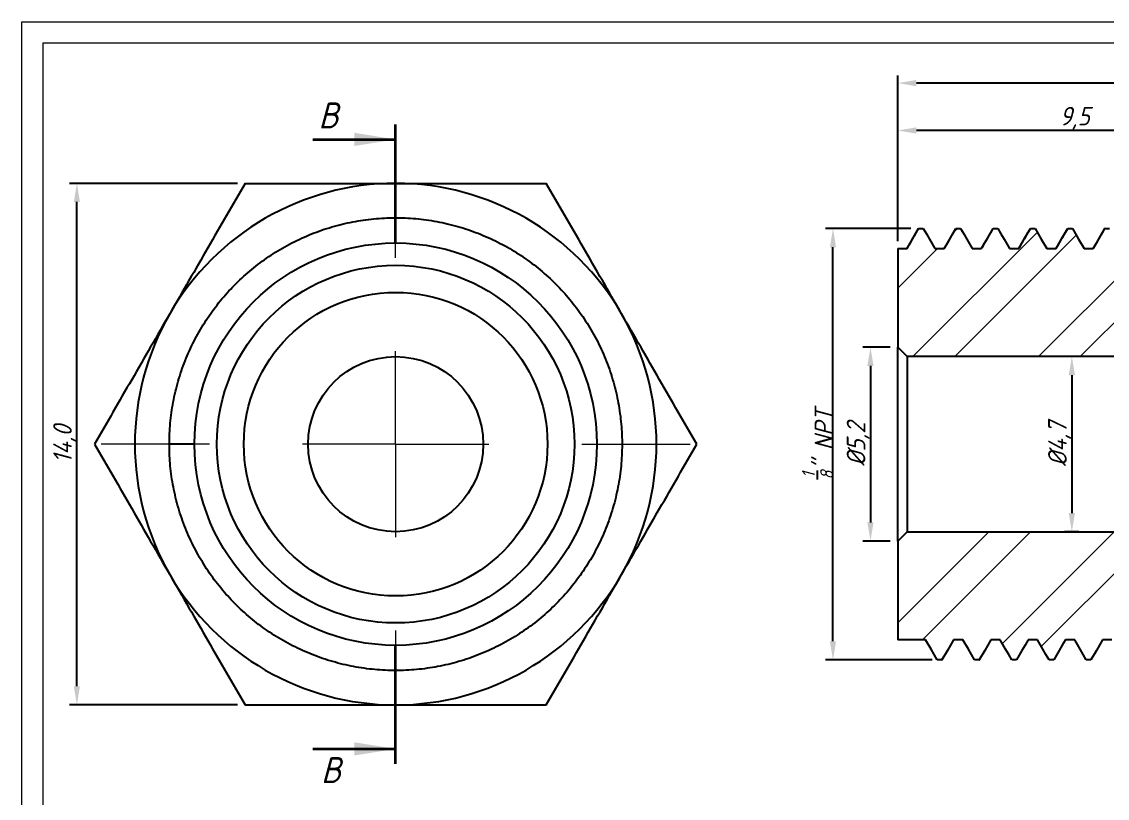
# Model space of a CAD drawing. Header units: millimetres. Extents: x 1412.3 to 1470.6, y 568.4 to 609.1.
# Drawn here: x 1412.3 to 1441.43, y 588.22 to 609.07 of the extents above; entities that cross this region are included whole.
import ezdxf

# ---------------------------------------------------------------- set-up
doc = ezdxf.new("R2010")
doc.units = ezdxf.units.MM
doc.linetypes.add('PHANTOM', pattern=[12.7, 6.35, -1.27, 1.27, -1.27, 1.27, -1.27])
doc.linetypes.add('SLD-Solid', pattern=[0])
doc.styles.add('GENISO', font='geniso.shx', dxfattribs={"oblique": 15})
doc.dimstyles.new('Scale', dxfattribs={"dimscale": 0.2, "dimtxt": 2.5, "dimasz": 2.5, "dimexe": 1, "dimexo": 1, "dimgap": 0.2, "dimtad": 1, "dimdec": 1, "dimzin": 0, "dimtxsty": 'GENISO', "dimcen": 2.5, "dimclrd": 1, "dimclre": 1, "dimclrt": 7, "dimadec": 0, "dimazin": 0, "dimtfac": 1, "dimtdec": 1, "dimtmove": 0, "dimatfit": 3, "dimfxl": 1, "dimtzin": 0, "dimlwd": -1, "dimlwe": -1, "dimarcsym": 0})
pattern_1 = [(45, (1410.3072, 537.123), (-1.6838, 1.6838), []), (45, (1411.4297, 537.123), (-1.6838, 1.6838), [])]

# ---------------------------------------------------------------- blocks, each defined once
blk = doc.blocks.new('SW_CENTERMARKSYMBOL_0')
at = {"color": 0, "linetype": 'Continuous', "lineweight": 0}
for p, q in [((0, 20), (0, 31.6)), ((0, 0), (0, 10)), ((-20, 0), (-31.6, 0)), ((0, 0), (-10, 0)), ((0, 0), (0, -10)), ((0, 0), (10, 0)), ((20, 0), (31.6, 0)), ((0, -20), (0, -31.6))]:
    blk.add_line(p, q, dxfattribs=at)
blk = doc.blocks.new('*D86')
at = {"color": 1, "transparency": 16777216}
for p, q in [((1435.808, 603.177), (1435.808, 607.619)), ((1462.608, 603.327), (1462.608, 607.619)), ((1462.108, 607.419), (1436.308, 607.419))]:
    blk.add_line(p, q, dxfattribs=at)
for points in [[(1436.308, 607.502), (1436.308, 607.335), (1435.808, 607.419)], [(1462.108, 607.502), (1462.108, 607.335), (1462.608, 607.419)]]:
    blk.add_solid(points, dxfattribs=at)
at = {"layer": 'Defpoints', "color": 0, "transparency": 16777216}
for p in [(1435.808, 607.419), (1462.608, 603.127), (1435.808, 602.977)]:
    blk.add_point(p, dxfattribs=at)
at = {"color": 7, "transparency": 16777216, "insert": (1449.208, 607.746), "char_height": 0.5, "attachment_point": 5, "style": 'GENISO'}
blk.add_mtext('26,8', dxfattribs=at)
blk = doc.blocks.new('*D76')
at = {"color": 1, "transparency": 16777216}
for p, q in [((1435.808, 603.177), (1435.808, 606.346)), ((1445.308, 604.927), (1445.308, 606.346)), ((1444.808, 606.146), (1436.308, 606.146))]:
    blk.add_line(p, q, dxfattribs=at)
for points in [[(1436.308, 606.229), (1436.308, 606.063), (1435.808, 606.146)], [(1444.808, 606.229), (1444.808, 606.063), (1445.308, 606.146)]]:
    blk.add_solid(points, dxfattribs=at)
at = {"layer": 'Defpoints', "color": 0, "transparency": 16777216}
for p in [(1435.808, 606.146), (1445.308, 604.727), (1435.808, 602.977)]:
    blk.add_point(p, dxfattribs=at)
at = {"color": 7, "transparency": 16777216, "insert": (1440.558, 606.473), "char_height": 0.5, "attachment_point": 5, "style": 'GENISO'}
blk.add_mtext('9,5', dxfattribs=at)
blk = doc.blocks.new('*D81')
at = {"color": 1, "transparency": 16777216}
for p, q in [((1441.092, 600.077), (1440.282, 600.077)), ((1440.482, 599.577), (1440.482, 595.877)), ((1440.669, 595.377), (1440.282, 595.377))]:
    blk.add_line(p, q, dxfattribs=at)
for points in [[(1440.398, 599.577), (1440.565, 599.577), (1440.482, 600.077)], [(1440.398, 595.877), (1440.565, 595.877), (1440.482, 595.377)]]:
    blk.add_solid(points, dxfattribs=at)
at = {"layer": 'Defpoints', "color": 0, "transparency": 16777216}
for p in [(1441.292, 600.077), (1440.482, 595.377), (1440.869, 595.377)]:
    blk.add_point(p, dxfattribs=at)
at = {"color": 7, "transparency": 16777216, "insert": (1440.154, 597.727), "char_height": 0.5, "attachment_point": 5, "rotation": 90, "style": 'GENISO'}
blk.add_mtext('%%C4,7', dxfattribs=at)
blk = doc.blocks.new('*D88')
at = {"color": 1, "transparency": 16777216}
for p, q in [((1435.608, 600.327), (1434.876, 600.327)), ((1435.076, 599.827), (1435.076, 595.627)), ((1435.608, 595.127), (1434.876, 595.127))]:
    blk.add_line(p, q, dxfattribs=at)
for points in [[(1434.993, 599.827), (1435.159, 599.827), (1435.076, 600.327)], [(1434.993, 595.627), (1435.159, 595.627), (1435.076, 595.127)]]:
    blk.add_solid(points, dxfattribs=at)
at = {"layer": 'Defpoints', "color": 0, "transparency": 16777216}
for p in [(1435.808, 600.327), (1435.076, 595.127), (1435.808, 595.127)]:
    blk.add_point(p, dxfattribs=at)
at = {"color": 7, "transparency": 16777216, "insert": (1434.748, 597.727), "char_height": 0.5, "attachment_point": 5, "rotation": 90, "style": 'GENISO'}
blk.add_mtext('%%C5,2', dxfattribs=at)
blk = doc.blocks.new('*D90')
at = {"color": 1, "transparency": 16777216}
for p, q in [((1436.163, 603.513), (1433.87, 603.513)), ((1434.07, 592.436), (1434.07, 603.013)), ((1436.733, 591.936), (1433.87, 591.936))]:
    blk.add_line(p, q, dxfattribs=at)
for points in [[(1433.987, 603.013), (1434.154, 603.013), (1434.07, 603.513)], [(1433.987, 592.436), (1434.154, 592.436), (1434.07, 591.936)]]:
    blk.add_solid(points, dxfattribs=at)
at = {"layer": 'Defpoints', "color": 0, "transparency": 16777216}
for p in [(1434.07, 603.513), (1436.363, 603.513), (1436.933, 591.936)]:
    blk.add_point(p, dxfattribs=at)
at = {"color": 7, "transparency": 16777216, "insert": (1433.657, 597.724), "char_height": 0.5, "attachment_point": 5, "rotation": 90, "style": 'GENISO'}
blk.add_mtext('{\\H0.7x;\\S1/8;}" NPT', dxfattribs=at)
blk = doc.blocks.new('*D93')
at = {"color": 1, "transparency": 16777216}
for p, q in [((1418.092, 604.727), (1413.577, 604.727)), ((1413.777, 591.227), (1413.777, 604.227)), ((1418.092, 590.727), (1413.577, 590.727))]:
    blk.add_line(p, q, dxfattribs=at)
for points in [[(1413.694, 604.227), (1413.86, 604.227), (1413.777, 604.727)], [(1413.694, 591.227), (1413.86, 591.227), (1413.777, 590.727)]]:
    blk.add_solid(points, dxfattribs=at)
at = {"layer": 'Defpoints', "color": 0, "transparency": 16777216}
for p in [(1413.777, 604.727), (1418.292, 604.727), (1418.292, 590.727)]:
    blk.add_point(p, dxfattribs=at)
at = {"color": 7, "transparency": 16777216, "insert": (1413.45, 597.727), "char_height": 0.5, "attachment_point": 5, "rotation": 90, "style": 'GENISO'}
blk.add_mtext('14,0', dxfattribs=at)

msp = doc.modelspace()

# ---------------------------------------------------------------- hatches: boundary and pattern name
at = {"linetype": 'Continuous', "lineweight": 18}
h = msp.add_hatch(dxfattribs=at)
h.set_pattern_fill('ANSI32', color=256, scale=0.25, style=0)
h.set_pattern_definition(pattern_1)
h.paths.add_polyline_path([(1445.308, 602.977), (1443.808, 602.977), (1443.495, 603.519), (1443.37, 603.519), (1443.058, 602.977), (1442.808, 602.977), (1442.495, 603.519), (1442.37, 603.519), (1442.058, 602.977), (1441.808, 602.977), (1441.495, 603.519), (1441.37, 603.519), (1441.058, 602.977), (1440.808, 602.977), (1440.495, 603.519), (1440.37, 603.519), (1440.058, 602.977), (1439.808, 602.977), (1439.495, 603.519), (1439.37, 603.519), (1439.058, 602.977), (1438.808, 602.977), (1438.495, 603.519), (1438.37, 603.519), (1438.058, 602.977), (1437.808, 602.977), (1437.495, 603.519), (1437.37, 603.519), (1437.058, 602.977), (1436.808, 602.977), (1436.495, 603.519), (1436.37, 603.519), (1436.058, 602.977), (1435.808, 602.977), (1435.808, 600.327), (1436.058, 600.077), (1453.108, 600.077), (1453.108, 601.802), (1459.608, 601.802), (1462.608, 602.527), (1462.608, 603.127), (1461.095, 603.127), (1460.705, 603.804), (1460.548, 603.804), (1460.158, 603.127), (1459.845, 603.127), (1459.455, 603.804), (1459.298, 603.804), (1458.908, 603.127), (1458.595, 603.127), (1458.205, 603.804), (1458.048, 603.804), (1457.658, 603.127), (1457.345, 603.127), (1456.955, 603.804), (1456.798, 603.804), (1456.408, 603.127), (1456.095, 603.127), (1455.705, 603.804), (1455.548, 603.804), (1455.158, 603.127), (1454.845, 603.127), (1454.455, 603.804), (1454.298, 603.804), (1453.908, 603.127), (1451.608, 603.127), (1451.608, 604.727), (1445.308, 604.727)], flags=0)
h = msp.add_hatch(dxfattribs=at)
h.set_pattern_fill('ANSI32', color=256, scale=0.25, style=0)
h.set_pattern_definition(pattern_1)
h.paths.add_polyline_path([(1445.308, 590.727), (1451.608, 590.727), (1451.608, 592.327), (1453.283, 592.327), (1453.673, 591.651), (1453.83, 591.651), (1454.22, 592.327), (1454.533, 592.327), (1454.923, 591.651), (1455.08, 591.651), (1455.47, 592.327), (1455.783, 592.327), (1456.173, 591.651), (1456.33, 591.651), (1456.72, 592.327), (1457.033, 592.327), (1457.423, 591.651), (1457.58, 591.651), (1457.97, 592.327), (1458.283, 592.327), (1458.673, 591.651), (1458.83, 591.651), (1459.22, 592.327), (1459.533, 592.327), (1459.923, 591.651), (1460.08, 591.651), (1460.47, 592.327), (1462.608, 592.327), (1462.608, 592.927), (1459.608, 593.652), (1453.108, 593.652), (1453.108, 595.377), (1436.058, 595.377), (1435.808, 595.127), (1435.808, 592.477), (1436.558, 592.477), (1436.87, 591.936), (1436.995, 591.936), (1437.308, 592.477), (1437.558, 592.477), (1437.87, 591.936), (1437.995, 591.936), (1438.308, 592.477), (1438.558, 592.477), (1438.87, 591.936), (1438.995, 591.936), (1439.308, 592.477), (1439.558, 592.477), (1439.87, 591.936), (1439.995, 591.936), (1440.308, 592.477), (1440.558, 592.477), (1440.87, 591.936), (1440.995, 591.936), (1441.308, 592.477), (1441.558, 592.477), (1441.87, 591.936), (1441.995, 591.936), (1442.308, 592.477), (1442.558, 592.477), (1442.87, 591.936), (1442.995, 591.936), (1443.308, 592.477), (1445.308, 592.477)], flags=0)

# ---------------------------------------------------------------- linework, layer by layer
at = {"linetype": 'PHANTOM', "lineweight": 35}
for p, q in [((1422.333, 603.129), (1422.333, 606.304)), ((1422.333, 589.15), (1422.333, 592.327))]:
    msp.add_line(p, q, dxfattribs=at)
at = {"linetype": 'Continuous', "lineweight": 35}
for p, q in [((1420.111, 605.907), (1422.333, 605.907)), ((1420.111, 589.547), (1422.333, 589.547))]:
    msp.add_line(p, q, dxfattribs=at)
at = {"linetype": 'Continuous', "lineweight": 25}
for p, q in [((1436.363, 603.51), (1436.37, 603.519)), ((1436.37, 603.519), (1436.495, 603.519)), ((1437.37, 603.519), (1437.495, 603.519)), ((1438.363, 603.508), (1438.37, 603.519)), ((1438.37, 603.519), (1438.495, 603.519)), ((1439.37, 603.519), (1439.495, 603.519)), ((1440.363, 603.507), (1440.37, 603.519)), ((1440.37, 603.519), (1440.495, 603.519)), ((1441.37, 603.519), (1441.495, 603.519)), ((1435.808, 602.977), (1435.808, 600.327)), ((1435.808, 602.977), (1436.058, 602.977)), ((1436.808, 602.977), (1437.058, 602.977)), ((1437.808, 602.977), (1438.058, 602.977)), ((1438.808, 602.977), (1439.058, 602.977)), ((1439.808, 602.977), (1440.058, 602.977)), ((1440.808, 602.977), (1441.058, 602.977)), ((1435.808, 600.327), (1436.058, 600.077)), ((1435.808, 595.127), (1435.808, 600.327)), ((1453.108, 600.077), (1436.058, 600.077)), ((1436.058, 600.077), (1436.058, 595.377)), ((1416.933, 597.727), (1416.257, 597.727)), ((1436.058, 595.377), (1435.808, 595.127)), ((1436.058, 595.377), (1453.108, 595.377)), ((1435.808, 595.127), (1435.808, 592.477)), ((1436.558, 592.477), (1435.808, 592.477)), ((1437.558, 592.477), (1437.308, 592.477)), ((1438.558, 592.477), (1438.308, 592.477)), ((1439.558, 592.477), (1439.308, 592.477)), ((1440.558, 592.477), (1440.308, 592.477)), ((1441.558, 592.477), (1441.308, 592.477)), ((1436.995, 591.936), (1436.87, 591.936)), ((1437.995, 591.936), (1437.87, 591.936)), ((1438.995, 591.936), (1438.87, 591.936)), ((1439.995, 591.936), (1439.87, 591.936)), ((1440.995, 591.936), (1440.87, 591.936))]:
    msp.add_line(p, q, dxfattribs=at)
at = {"linetype": 'SLD-Solid', "lineweight": 15}
for points in [[(1412.297, 609.066), (1470.56, 609.066), (1470.56, 568.368), (1412.297, 568.368)], [(1412.868, 608.495), (1469.989, 608.495), (1469.989, 568.939), (1412.868, 568.939)]]:
    msp.add_lwpolyline(points, close=True, dxfattribs=at)
at = {"linetype": 'Continuous', "lineweight": 25, "flags": 128}
for points in [[(1436.058, 602.977), (1436.141, 603.121), (1436.224, 603.265), (1436.37, 603.519)], [(1436.495, 603.519), (1436.578, 603.375), (1436.661, 603.231), (1436.808, 602.977)], [(1437.058, 602.977), (1437.141, 603.121), (1437.224, 603.265), (1437.37, 603.519)], [(1437.495, 603.519), (1437.578, 603.375), (1437.661, 603.231), (1437.808, 602.977)], [(1438.058, 602.977), (1438.141, 603.121), (1438.224, 603.265), (1438.37, 603.519)], [(1438.495, 603.519), (1438.578, 603.375), (1438.661, 603.231), (1438.808, 602.977)], [(1439.058, 602.977), (1439.141, 603.121), (1439.224, 603.265), (1439.37, 603.519)], [(1439.495, 603.519), (1439.578, 603.375), (1439.661, 603.231), (1439.808, 602.977)], [(1440.058, 602.977), (1440.141, 603.121), (1440.224, 603.265), (1440.37, 603.519)], [(1440.495, 603.519), (1440.578, 603.375), (1440.661, 603.231), (1440.808, 602.977)], [(1441.058, 602.977), (1441.141, 603.121), (1441.224, 603.265), (1441.37, 603.519)], [(1436.87, 591.936), (1436.787, 592.08), (1436.704, 592.224), (1436.558, 592.477)], [(1437.308, 592.477), (1437.225, 592.334), (1437.142, 592.19), (1436.995, 591.936)], [(1437.87, 591.936), (1437.787, 592.08), (1437.704, 592.224), (1437.558, 592.477)], [(1438.308, 592.477), (1438.225, 592.334), (1438.142, 592.19), (1437.995, 591.936)], [(1438.87, 591.936), (1438.787, 592.08), (1438.704, 592.224), (1438.558, 592.477)], [(1439.308, 592.477), (1439.225, 592.334), (1439.142, 592.19), (1438.995, 591.936)], [(1439.87, 591.936), (1439.787, 592.08), (1439.704, 592.224), (1439.558, 592.477)], [(1440.308, 592.477), (1440.225, 592.334), (1440.142, 592.19), (1439.995, 591.936)], [(1440.87, 591.936), (1440.787, 592.08), (1440.704, 592.224), (1440.558, 592.477)], [(1441.308, 592.477), (1441.225, 592.334), (1441.142, 592.19), (1440.995, 591.936)]]:
    msp.add_lwpolyline(points, dxfattribs=at)
at = {"linetype": 'Continuous', "lineweight": 25}
for radius in [5.4, 4.8, 4.075, 2.35]:
    msp.add_circle((1422.333, 597.727), radius, dxfattribs=at)
for start, end in [(90, 150), (30, 90), (150, 210), (330, 30), (210, 270), (270, 330)]:
    msp.add_arc((1422.333, 597.727), 7, start, end, dxfattribs=at)
for points, knots in [([(1418.292, 604.727), (1417.962, 604.156), (1417.629, 603.579), (1416.956, 602.414), (1416.616, 601.825), (1416.271, 601.227)], [0, 0, 0, 0, 0.5, 0.5, 1, 1, 1, 1]), ([(1418.292, 604.727), (1418.948, 604.727), (1419.621, 604.727), (1420.971, 604.727), (1421.65, 604.727), (1422.333, 604.727)], [0, 0, 0, 0, 0.5, 0.5, 1, 1, 1, 1]), ([(1422.333, 604.727), (1423.017, 604.727), (1423.71, 604.727), (1425.061, 604.727), (1425.722, 604.727), (1426.375, 604.727)], [0, 0, 0, 0, 0.5, 0.5, 1, 1, 1, 1]), ([(1428.395, 601.227), (1428.224, 601.525), (1428.051, 601.824), (1427.71, 602.414), (1427.541, 602.708), (1427.036, 603.582), (1426.704, 604.157), (1426.375, 604.727)], [0, 0, 0, 0, 0.25, 0.25, 0.5, 0.5, 1, 1, 1, 1]), ([(1416.257, 597.727), (1416.262, 597.915), (1416.272, 598.293), (1416.354, 598.858), (1416.487, 599.419), (1416.674, 599.967), (1416.913, 600.495), (1417.2, 600.996), (1417.53, 601.464), (1417.899, 601.895), (1418.305, 602.289), (1418.748, 602.645), (1419.228, 602.961), (1419.739, 603.233), (1420.275, 603.455), (1420.828, 603.624), (1421.391, 603.74), (1421.956, 603.801), (1422.522, 603.81), (1423.087, 603.766), (1423.652, 603.668), (1424.209, 603.517), (1424.752, 603.312), (1425.272, 603.057), (1425.762, 602.755), (1426.218, 602.411), (1426.636, 602.03), (1427.018, 601.611), (1427.361, 601.156), (1427.663, 600.665), (1427.918, 600.145), (1428.123, 599.602), (1428.274, 599.045), (1428.372, 598.481), (1428.416, 597.915), (1428.407, 597.35), (1428.345, 596.784), (1428.23, 596.221), (1428.06, 595.668), (1427.838, 595.133), (1427.567, 594.622), (1427.25, 594.142), (1426.894, 593.699), (1426.5, 593.293), (1426.069, 592.924), (1425.601, 592.594), (1425.1, 592.307), (1424.572, 592.068), (1424.023, 591.881), (1423.463, 591.748), (1422.898, 591.668), (1422.332, 591.642), (1421.767, 591.668), (1421.202, 591.748), (1420.641, 591.882), (1420.093, 592.069), (1419.565, 592.308), (1419.063, 592.595), (1418.595, 592.925), (1418.165, 593.294), (1417.771, 593.7), (1417.415, 594.143), (1417.099, 594.623), (1416.827, 595.134), (1416.606, 595.67), (1416.436, 596.223), (1416.322, 596.786), (1416.26, 597.32), (1416.261, 597.665), (1416.261, 597.821)], [0, 0, 0, 0, 0.014706, 0.02962, 0.044682, 0.059823, 0.074976, 0.090071, 0.105042, 0.119823, 0.134476, 0.149328, 0.164348, 0.17947, 0.194626, 0.209748, 0.224768, 0.239619, 0.254272, 0.269054, 0.284025, 0.29912, 0.314273, 0.329414, 0.344475, 0.35939, 0.374096, 0.388801, 0.403716, 0.418778, 0.433919, 0.449072, 0.464167, 0.479137, 0.493919, 0.508572, 0.523424, 0.538444, 0.553566, 0.568722, 0.583844, 0.598864, 0.613715, 0.628368, 0.64315, 0.658121, 0.673216, 0.688369, 0.70351, 0.718571, 0.733486, 0.748191, 0.762897, 0.777812, 0.792874, 0.808015, 0.823168, 0.838263, 0.853233, 0.868015, 0.882668, 0.89752, 0.91254, 0.927662, 0.942818, 0.95794, 0.972959, 0.987811, 1, 1, 1, 1]), ([(1436.363, 603.513), (1436.311, 603.422), (1436.208, 603.244), (1436.105, 603.065), (1436.054, 602.977)], [0, 0, 0, 0, 0.506145, 1, 1, 1, 1]), ([(1437.363, 603.513), (1437.311, 603.422), (1437.208, 603.244), (1437.105, 603.065), (1437.054, 602.977)], [0, 0, 0, 0, 0.506145, 1, 1, 1, 1]), ([(1438.363, 603.513), (1438.311, 603.422), (1438.208, 603.244), (1438.105, 603.065), (1438.054, 602.977)], [0, 0, 0, 0, 0.506145, 1, 1, 1, 1]), ([(1439.363, 603.513), (1439.311, 603.422), (1439.208, 603.244), (1439.105, 603.065), (1439.054, 602.977)], [0, 0, 0, 0, 0.506146, 1, 1, 1, 1]), ([(1440.363, 603.513), (1440.311, 603.422), (1440.208, 603.244), (1440.105, 603.065), (1440.054, 602.977)], [0, 0, 0, 0, 0.506146, 1, 1, 1, 1]), ([(1441.363, 603.513), (1441.311, 603.422), (1441.208, 603.244), (1441.105, 603.065), (1441.054, 602.977)], [0, 0, 0, 0, 0.506146, 1, 1, 1, 1]), ([(1441.363, 603.508), (1441.365, 603.512), (1441.367, 603.519), (1441.369, 603.519), (1441.37, 603.519)], [0, 0, 0, 0, 0.591817, 1, 1, 1, 1]), ([(1416.271, 601.227), (1416.099, 600.93), (1415.927, 600.631), (1415.586, 600.04), (1415.416, 599.747), (1414.912, 598.873), (1414.579, 598.298), (1414.25, 597.727)], [0, 0, 0, 0, 0.25, 0.25, 0.5, 0.5, 1, 1, 1, 1]), ([(1430.416, 597.727), (1430.086, 598.299), (1429.753, 598.875), (1429.08, 600.041), (1428.74, 600.63), (1428.395, 601.227)], [0, 0, 0, 0, 0.5, 0.5, 1, 1, 1, 1]), ([(1414.25, 597.727), (1414.58, 597.156), (1414.913, 596.579), (1415.586, 595.414), (1415.926, 594.825), (1416.271, 594.227)], [0, 0, 0, 0, 0.5, 0.5, 1, 1, 1, 1]), ([(1428.395, 594.227), (1428.567, 594.525), (1428.74, 594.824), (1429.081, 595.414), (1429.25, 595.708), (1429.755, 596.582), (1430.087, 597.157), (1430.416, 597.727)], [0, 0, 0, 0, 0.25, 0.25, 0.5, 0.5, 1, 1, 1, 1]), ([(1416.271, 594.227), (1416.443, 593.93), (1416.615, 593.631), (1416.956, 593.04), (1417.126, 592.747), (1417.63, 591.873), (1417.963, 591.298), (1418.292, 590.727)], [0, 0, 0, 0, 0.25, 0.25, 0.5, 0.5, 1, 1, 1, 1]), ([(1426.375, 590.727), (1426.705, 591.299), (1427.037, 591.875), (1427.71, 593.041), (1428.051, 593.63), (1428.395, 594.227)], [0, 0, 0, 0, 0.5, 0.5, 1, 1, 1, 1]), ([(1436.995, 591.936), (1437, 591.937), (1437.006, 591.939), (1437.012, 591.974), (1437.013, 591.979)], [0, 0, 0, 0, 0.862624, 1, 1, 1, 1]), ([(1437.995, 591.936), (1438.001, 591.936), (1438.007, 591.936), (1438.013, 591.975), (1438.013, 591.976)], [0, 0, 0, 0, 0.962723, 1, 1, 1, 1]), ([(1418.292, 590.727), (1418.948, 590.727), (1419.621, 590.727), (1420.971, 590.727), (1421.65, 590.727), (1422.333, 590.727)], [0, 0, 0, 0, 0.5, 0.5, 1, 1, 1, 1]), ([(1422.333, 590.727), (1423.017, 590.727), (1423.71, 590.727), (1425.061, 590.727), (1425.722, 590.727), (1426.375, 590.727)], [0, 0, 0, 0, 0.5, 0.5, 1, 1, 1, 1])]:
    msp.add_open_spline(points, degree=3, knots=knots, dxfattribs=at)
at = {"linetype": 'Continuous', "lineweight": 35}
for points in [[(1422.333, 605.907), (1421.222, 606.085), (1421.222, 605.73)], [(1422.333, 589.547), (1421.222, 589.725), (1421.222, 589.37)]]:
    msp.add_solid(points, dxfattribs=at)

# ---------------------------------------------------------------- block references
at = {"linetype": 'Continuous', "lineweight": 0, "xscale": 0.249999999999999, "yscale": 0.249999999999999, "zscale": 0.249999999999999}
msp.add_blockref('SW_CENTERMARKSYMBOL_0', (1422.333, 597.727), dxfattribs=at)

# ---------------------------------------------------------------- texts
at = {"char_height": 0.7, "attachment_point": 5, "style": 'GENISO'}
for insert in [(1420.528, 606.55), (1420.596, 588.978)]:
    msp.add_mtext('B', dxfattribs=dict(at, insert=insert))

# ---------------------------------------------------------------- dimensions: what is measured, and where the dimension line sits
for base, p1, picture, middle in [((1435.808, 607.419), (1462.608, 603.127), '*D86', (1449.208, 607.746)), ((1435.808, 606.146), (1445.308, 604.727), '*D76', (1440.558, 606.473))]:
    dim = msp.add_linear_dim(base=base, p1=p1, p2=(1435.808, 602.977), dimstyle='Scale')
    dim.commit()
    dim.dimension.update_dxf_attribs({"geometry": picture, "text_midpoint": middle})
dim = msp.add_linear_dim(base=(1413.777, 604.727), p1=(1418.292, 590.727), p2=(1418.292, 604.727), angle=90, dimstyle='Scale')
dim.commit()
dim.dimension.update_dxf_attribs({"geometry": '*D93', "text_midpoint": (1413.45, 597.727)})
for base, p1, p2, text, picture, middle in [((1434.07, 603.513), (1436.933, 591.936), (1436.363, 603.513), '{\\H0.7x;\\S1/8;}" NPT', '*D90', (1433.657, 597.724)), ((1435.076, 595.127), (1435.808, 600.327), (1435.808, 595.127), '%%C<>', '*D88', (1434.748, 597.727)), ((1440.482, 595.377), (1441.292, 600.077), (1440.869, 595.377), '%%C<>', '*D81', (1440.154, 597.727))]:
    dim = msp.add_linear_dim(base=base, p1=p1, p2=p2, angle=90, text=text, dimstyle='Scale')
    dim.commit()
    dim.dimension.update_dxf_attribs({"geometry": picture, "text_midpoint": middle})

doc.saveas('drawing.dxf')
